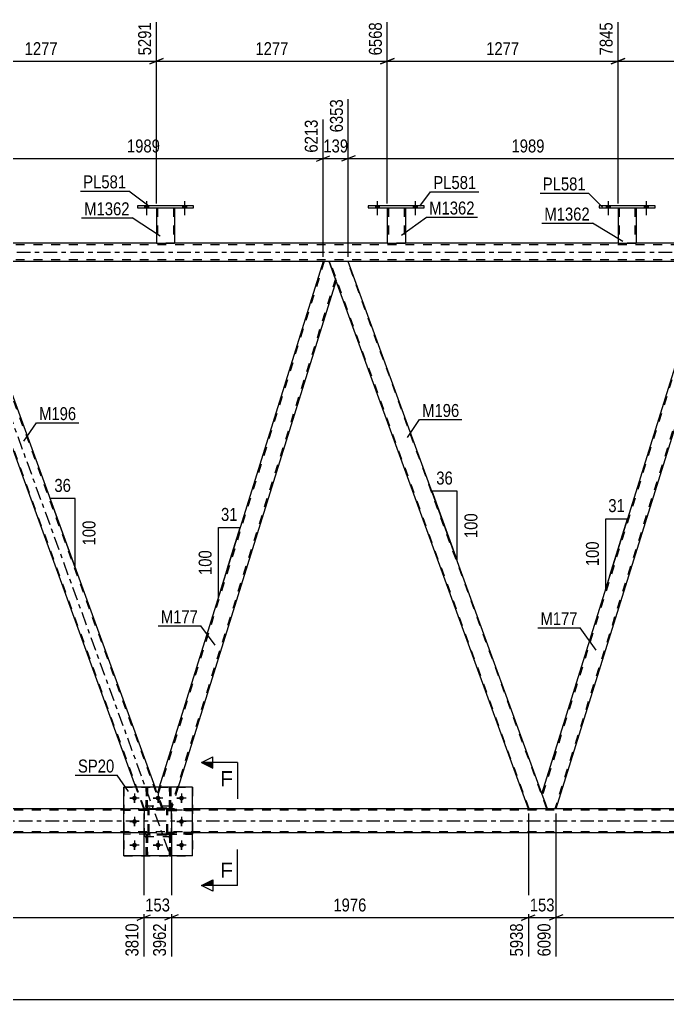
# Model space of a CAD drawing. Header units: millimetres. Extents: x -80 to 761, y -429 to 165.
# Drawn here: x 162 to 305.4, y -165.4 to 51.5 of the extents above; entities that cross this region are included whole.
import ezdxf

# ---------------------------------------------------------------- set-up
doc = ezdxf.new("R2010")
doc.units = ezdxf.units.MM
doc.linetypes.add('DXK_LINE_DOT2', pattern=[3.9198, 1.9599, -1.9599])
doc.linetypes.add('DXK_LINE_DOT3', pattern=[5.9187, 2.979, -0.9799, 0.9799, -0.9799])
doc.styles.add('Arial', font='ARIAL.TTF', dxfattribs={"height": 0.2})
doc.styles.add('Arial Narrow', font='ARIALN.TTF', dxfattribs={"height": 0.2})

# ---------------------------------------------------------------- blocks, each defined once
blk = doc.blocks.new('Bolt-814184913-3460 - 3452')
at = {"linetype": 'Continuous'}
for points in [[(189.63, 9.84), (190.51, 9.84), (190.51, 10.32), (189.63, 10.32)], [(198.03, 9.84), (198.91, 9.84), (198.91, 10.32), (198.03, 10.32)]]:
    blk.add_hatch(color=1, dxfattribs=at).paths.add_polyline_path(points)
at = {"color": 1, "linetype": 'Continuous'}
for p, q in [((190.07, 11.32), (190.07, 8.2)), ((198.47, 11.32), (198.47, 8.2)), ((189.63, 10.32), (189.63, 9.84)), ((190.51, 10.32), (190.51, 9.84)), ((198.03, 10.32), (198.03, 9.84)), ((198.91, 10.32), (198.91, 9.84))]:
    blk.add_line(p, q, dxfattribs=at)
blk = doc.blocks.new('Part-814184913-3522 - 3452')
at = {"color": 2, "linetype": 'Continuous'}
for p, q in [((188.07, 10.32), (188.07, 9.84)), ((200.47, 10.32), (188.07, 10.32)), ((188.07, 9.84), (200.47, 9.84)), ((200.47, 9.84), (200.47, 10.32))]:
    blk.add_line(p, q, dxfattribs=at)
blk = doc.blocks.new('Bolt-814184913-3461 - 3452')
at = {"linetype": 'Continuous'}
for points in [[(189.63, 9.84), (190.51, 9.84), (190.51, 10.32), (189.63, 10.32)], [(198.03, 9.84), (198.91, 9.84), (198.91, 10.32), (198.03, 10.32)]]:
    blk.add_hatch(color=1, dxfattribs=at).paths.add_polyline_path(points)
at = {"color": 1, "linetype": 'Continuous'}
for p, q in [((190.07, 11.32), (190.07, 8.2)), ((198.47, 11.32), (198.47, 8.2)), ((189.63, 10.32), (189.63, 9.84)), ((190.51, 10.32), (190.51, 9.84)), ((198.03, 10.32), (198.03, 9.84)), ((198.91, 10.32), (198.91, 9.84))]:
    blk.add_line(p, q, dxfattribs=at)
blk = doc.blocks.new('Bolt-814184913-3462 - 3452')
at = {"linetype": 'Continuous'}
for points in [[(240.71, 9.84), (241.59, 9.84), (241.59, 10.32), (240.71, 10.32)], [(249.11, 9.84), (249.99, 9.84), (249.99, 10.32), (249.11, 10.32)]]:
    blk.add_hatch(color=1, dxfattribs=at).paths.add_polyline_path(points)
at = {"color": 1, "linetype": 'Continuous'}
for p, q in [((241.15, 11.32), (241.15, 8.2)), ((249.55, 11.32), (249.55, 8.2)), ((240.71, 10.32), (240.71, 9.84)), ((241.59, 10.32), (241.59, 9.84)), ((249.11, 10.32), (249.11, 9.84)), ((249.99, 10.32), (249.99, 9.84))]:
    blk.add_line(p, q, dxfattribs=at)
blk = doc.blocks.new('Part-814184913-3527 - 3452')
at = {"color": 2, "linetype": 'Continuous'}
for p, q in [((192.27, 9.84), (192.27, 2)), ((196.27, 9.84), (196.27, 2)), ((192.27, 2), (196.27, 2))]:
    blk.add_line(p, q, dxfattribs=at)
at = {"color": 7, "linetype": 'DXK_LINE_DOT2'}
for p, q in [((192.27, 9.84), (196.27, 9.84)), ((192.27, 9.84), (192.27, 9.84)), ((192.27, 9.84), (192.27, 9.84)), ((192.51, 9.84), (192.51, 2)), ((196.03, 9.84), (196.03, 2)), ((196.27, 9.84), (196.27, 9.84)), ((196.27, 9.84), (196.27, 9.84)), ((195.98, 2), (196.01, 2)), ((195.98, 2), (196.01, 2)), ((196.01, 2), (196.03, 2)), ((196.01, 2), (196.03, 2))]:
    blk.add_line(p, q, dxfattribs=at)
blk = doc.blocks.new('Bolt-814184913-3463 - 3452')
at = {"linetype": 'Continuous'}
for points in [[(240.71, 9.84), (241.59, 9.84), (241.59, 10.32), (240.71, 10.32)], [(249.11, 9.84), (249.99, 9.84), (249.99, 10.32), (249.11, 10.32)]]:
    blk.add_hatch(color=1, dxfattribs=at).paths.add_polyline_path(points)
at = {"color": 1, "linetype": 'Continuous'}
for p, q in [((241.15, 11.32), (241.15, 8.2)), ((249.55, 11.32), (249.55, 8.2)), ((240.71, 10.32), (240.71, 9.84)), ((241.59, 10.32), (241.59, 9.84)), ((249.11, 10.32), (249.11, 9.84)), ((249.99, 10.32), (249.99, 9.84))]:
    blk.add_line(p, q, dxfattribs=at)
blk = doc.blocks.new('Bolt-814184913-3464 - 3452')
at = {"linetype": 'Continuous'}
for points in [[(291.79, 9.84), (292.67, 9.84), (292.67, 10.32), (291.79, 10.32)], [(300.19, 9.84), (301.07, 9.84), (301.07, 10.32), (300.19, 10.32)]]:
    blk.add_hatch(color=1, dxfattribs=at).paths.add_polyline_path(points)
at = {"color": 1, "linetype": 'Continuous'}
for p, q in [((292.23, 11.32), (292.23, 8.2)), ((300.63, 11.32), (300.63, 8.2)), ((291.79, 10.32), (291.79, 9.84)), ((292.67, 10.32), (292.67, 9.84)), ((300.19, 10.32), (300.19, 9.84)), ((301.07, 10.32), (301.07, 9.84))]:
    blk.add_line(p, q, dxfattribs=at)
blk = doc.blocks.new('Bolt-814184913-3465 - 3452')
at = {"linetype": 'Continuous'}
for points in [[(291.79, 9.84), (292.67, 9.84), (292.67, 10.32), (291.79, 10.32)], [(300.19, 9.84), (301.07, 9.84), (301.07, 10.32), (300.19, 10.32)]]:
    blk.add_hatch(color=1, dxfattribs=at).paths.add_polyline_path(points)
at = {"color": 1, "linetype": 'Continuous'}
for p, q in [((292.23, 11.32), (292.23, 8.2)), ((300.63, 11.32), (300.63, 8.2)), ((291.79, 10.32), (291.79, 9.84)), ((292.67, 10.32), (292.67, 9.84)), ((300.19, 10.32), (300.19, 9.84)), ((301.07, 10.32), (301.07, 9.84))]:
    blk.add_line(p, q, dxfattribs=at)
blk = doc.blocks.new('Part-814184913-3532 - 3452')
at = {"color": 2, "linetype": 'Continuous'}
for p, q in [((239.15, 10.32), (239.15, 9.84)), ((251.55, 10.32), (239.15, 10.32)), ((239.15, 9.84), (251.55, 9.84)), ((251.55, 9.84), (251.55, 10.32))]:
    blk.add_line(p, q, dxfattribs=at)
blk = doc.blocks.new('Part-814184913-3537 - 3452')
at = {"color": 2, "linetype": 'Continuous'}
for p, q in [((243.35, 9.84), (243.35, 2)), ((247.35, 9.84), (247.35, 2)), ((243.35, 2), (247.35, 2))]:
    blk.add_line(p, q, dxfattribs=at)
at = {"color": 7, "linetype": 'DXK_LINE_DOT2'}
for p, q in [((243.35, 9.84), (247.35, 9.84)), ((243.35, 9.84), (243.35, 9.84)), ((243.35, 9.84), (243.35, 9.84)), ((243.59, 9.84), (243.59, 2)), ((247.11, 9.84), (247.11, 2)), ((247.35, 9.84), (247.35, 9.84)), ((247.35, 9.84), (247.35, 9.84)), ((247.06, 2), (247.1, 2)), ((247.06, 2), (247.1, 2)), ((247.1, 2), (247.11, 2)), ((247.1, 2), (247.11, 2))]:
    blk.add_line(p, q, dxfattribs=at)
blk = doc.blocks.new('Part-814184913-3542 - 3452')
at = {"color": 2, "linetype": 'Continuous'}
for p, q in [((290.23, 10.32), (290.23, 9.84)), ((302.63, 10.32), (290.23, 10.32)), ((290.23, 9.84), (302.63, 9.84)), ((302.63, 9.84), (302.63, 10.32))]:
    blk.add_line(p, q, dxfattribs=at)
blk = doc.blocks.new('Part-814184913-3547 - 3452')
at = {"color": 2, "linetype": 'Continuous'}
for p, q in [((294.43, 9.84), (294.43, 2)), ((298.43, 9.84), (298.43, 2)), ((294.43, 2), (298.43, 2))]:
    blk.add_line(p, q, dxfattribs=at)
at = {"color": 7, "linetype": 'DXK_LINE_DOT2'}
for p, q in [((294.43, 9.84), (298.43, 9.84)), ((294.43, 9.84), (294.43, 9.84)), ((294.43, 9.84), (294.43, 9.84)), ((294.67, 9.84), (294.67, 2)), ((298.19, 9.84), (298.19, 2)), ((298.43, 9.84), (298.43, 9.84)), ((298.43, 9.84), (298.43, 9.84)), ((298.14, 2), (298.18, 2)), ((298.14, 2), (298.18, 2)), ((298.18, 2), (298.19, 2)), ((298.18, 2), (298.19, 2))]:
    blk.add_line(p, q, dxfattribs=at)
blk = doc.blocks.new('Bolt-814184913-3623 - 3452')
at = {"color": 1, "linetype": 'Continuous'}
for p, q in [((186.36, -120.81), (187.05, -120.81)), ((187.4, -119.77), (187.4, -120.46)), ((187.4, -121.85), (187.4, -121.15)), ((188.44, -120.81), (187.75, -120.81)), ((191.56, -120.81), (192.25, -120.81)), ((192.6, -119.77), (192.6, -120.46)), ((192.6, -121.85), (192.6, -121.15)), ((193.64, -120.81), (192.95, -120.81)), ((196.76, -120.81), (197.45, -120.81)), ((197.8, -119.77), (197.8, -120.46)), ((197.8, -121.85), (197.8, -121.15)), ((198.84, -120.81), (198.15, -120.81)), ((187.4, -124.97), (187.4, -125.66)), ((197.8, -124.97), (197.8, -125.66)), ((186.36, -126.01), (187.05, -126.01)), ((187.4, -127.05), (187.4, -126.35)), ((188.44, -126.01), (187.75, -126.01)), ((196.76, -126.01), (197.45, -126.01)), ((197.8, -127.05), (197.8, -126.35)), ((198.84, -126.01), (198.15, -126.01)), ((186.36, -131.21), (187.05, -131.21)), ((187.4, -130.17), (187.4, -130.86)), ((187.4, -132.25), (187.4, -131.55)), ((188.44, -131.21), (187.75, -131.21)), ((191.56, -131.21), (192.25, -131.21)), ((192.6, -130.17), (192.6, -130.86)), ((192.6, -132.25), (192.6, -131.55)), ((193.64, -131.21), (192.95, -131.21)), ((196.76, -131.21), (197.45, -131.21)), ((197.8, -130.17), (197.8, -130.86)), ((197.8, -132.25), (197.8, -131.55)), ((198.84, -131.21), (198.15, -131.21))]:
    blk.add_line(p, q, dxfattribs=at)
blk = doc.blocks.new('Part-814184913-3652 - 3452')
at = {"color": 7, "linetype": 'DXK_LINE_DOT2'}
for p, q in [((189.95, -133.6), (189.95, -128.77)), ((189.95, -128.77), (190.27, -128.77)), ((189.95, -129.37), (190.27, -129.37)), ((190.27, -128.77), (190.27, -133.6)), ((190.27, -133.6), (189.95, -133.6))]:
    blk.add_line(p, q, dxfattribs=at)
blk = doc.blocks.new('Part-814184913-3688 - 3452')
at = {"color": 2, "linetype": 'Continuous'}
for p, q in [((234.73, -2), (230.47, -2)), ((277.6, -119.8), (234.73, -2)), ((274.59, -123.22), (232, -6.2))]:
    blk.add_line(p, q, dxfattribs=at)
at = {"color": 7, "linetype": 'DXK_LINE_DOT2'}
for p, q in [((230.47, -2), (232, -6.2)), ((274.76, -123.22), (230.64, -2)), ((278.68, -123.22), (234.56, -2)), ((278.85, -123.22), (277.6, -119.8)), ((274.59, -123.22), (278.85, -123.22))]:
    blk.add_line(p, q, dxfattribs=at)
blk = doc.blocks.new('Part-814184913-3708 - 3452')
at = {"color": 2, "linetype": 'Continuous'}
for p, q in [((314.29, -2), (277.59, -119.75)), ((315.61, -2), (314.29, -2)), ((317.14, -6.2), (315.61, -2)), ((317.15, -6.25), (280.69, -123.22)), ((278.85, -123.22), (277.6, -119.8))]:
    blk.add_line(p, q, dxfattribs=at)
at = {"color": 7, "linetype": 'DXK_LINE_DOT2'}
for p, q in [((314.54, -2), (277.72, -120.12)), ((317.02, -5.88), (280.44, -123.22)), ((317.15, -6.25), (317.14, -6.2)), ((317.15, -6.25), (317.14, -6.2)), ((277.59, -119.75), (277.6, -119.8)), ((280.69, -123.22), (278.85, -123.22))]:
    blk.add_line(p, q, dxfattribs=at)
blk = doc.blocks.new('Part-814184913-3714 - 3452')
at = {"color": 7, "linetype": 'DXK_LINE_DOT2'}
for p, q in [((195.6, -122.6), (189.6, -122.6)), ((189.6, -129.4), (189.6, -122.6)), ((195.6, -129.4), (195.6, -122.6)), ((195.6, -129.4), (189.6, -129.4))]:
    blk.add_line(p, q, dxfattribs=at)
blk = doc.blocks.new('Part-814184913-3896 - 3452')
at = {"color": 7, "linetype": 'DXK_LINE_DOT2'}
for p, q in [((195.15, -118.4), (195.15, -123.25)), ((195.47, -118.4), (195.15, -118.4)), ((195.47, -123.25), (195.47, -118.4)), ((195.15, -122.65), (195.47, -122.65)), ((195.15, -123.25), (195.47, -123.25))]:
    blk.add_line(p, q, dxfattribs=at)
blk = doc.blocks.new('Part-814184913-3852 - 3452')
at = {"color": 7, "linetype": 'DXK_LINE_DOT2'}
for p, q in [((195.15, -123.25), (195.15, -118.4)), ((195.15, -118.4), (195.47, -118.4)), ((195.47, -118.4), (195.47, -123.25)), ((195.15, -122.65), (195.47, -122.65)), ((195.47, -123.25), (195.15, -123.25))]:
    blk.add_line(p, q, dxfattribs=at)
blk = doc.blocks.new('Part-814184913-3723 - 3452')
at = {"color": 7, "linetype": 'DXK_LINE_DOT2'}
for p, q in [((640.93, -123.46), (37.91, -123.46)), ((200.2, -123.22), (185, -123.22)), ((640.93, -128.26), (37.12, -128.26)), ((200.2, -128.5), (185, -128.5))]:
    blk.add_line(p, q, dxfattribs=at)
at = {"color": 2, "linetype": 'Continuous'}
for p, q in [((185, -123.22), (37.94, -123.22)), ((355.27, -123.22), (200.2, -123.22)), ((185, -128.5), (37.08, -128.5)), ((355.27, -128.5), (200.2, -128.5))]:
    blk.add_line(p, q, dxfattribs=at)
at = {"color": 7, "linetype": 'DXK_LINE_DOT3'}
blk.add_line((37.51, -125.86), (640.93, -125.86), dxfattribs=at)
blk = doc.blocks.new('Part-814184913-3858 - 3452')
at = {"color": 7, "linetype": 'DXK_LINE_DOT2'}
for p, q in [((195.15, -133.6), (195.15, -128.77)), ((195.15, -128.77), (195.47, -128.77)), ((195.15, -129.37), (195.47, -129.37)), ((195.47, -128.77), (195.47, -133.6)), ((195.47, -133.6), (195.15, -133.6))]:
    blk.add_line(p, q, dxfattribs=at)
blk = doc.blocks.new('Part-814184913-3741 - 3452')
at = {"color": 7, "linetype": 'DXK_LINE_DOT3'}
blk.add_line((195.01, -132.62), (144.05, 7.4), dxfattribs=at)
at = {"color": 2, "linetype": 'Continuous'}
for p, q in [((149.59, -2), (145.34, -2)), ((191.96, -118.41), (149.59, -2)), ((187.71, -118.41), (146.87, -6.2))]:
    blk.add_line(p, q, dxfattribs=at)
at = {"color": 7, "linetype": 'DXK_LINE_DOT2'}
for p, q in [((145.34, -2), (146.87, -6.2)), ((189.63, -123.22), (145.51, -2)), ((193.54, -123.22), (149.42, -2)), ((189.46, -123.22), (187.71, -118.41)), ((193.72, -123.22), (191.96, -118.41)), ((193.72, -123.22), (189.46, -123.22))]:
    blk.add_line(p, q, dxfattribs=at)
blk = doc.blocks.new('Part-814184913-3746 - 3452')
at = {"color": 7, "linetype": 'DXK_LINE_DOT2'}
for p, q in [((229.41, -2), (192.59, -120.12)), ((231.88, -5.88), (195.31, -123.22)), ((232.02, -6.25), (232, -6.2)), ((232.02, -6.25), (232, -6.2)), ((192.87, -118.41), (192.45, -119.75)), ((197.06, -118.41), (195.56, -123.22)), ((193.72, -123.22), (192.45, -119.75)), ((195.56, -123.22), (193.72, -123.22))]:
    blk.add_line(p, q, dxfattribs=at)
at = {"color": 2, "linetype": 'Continuous'}
for p, q in [((229.15, -2), (192.87, -118.41)), ((230.47, -2), (229.15, -2)), ((232, -6.2), (230.47, -2)), ((232.02, -6.25), (197.06, -118.41))]:
    blk.add_line(p, q, dxfattribs=at)
blk = doc.blocks.new('Part-814184913-3876 - 3452')
at = {"color": 7, "linetype": 'DXK_LINE_DOT2'}
for p, q in [((194.8, -128.76), (194.8, -128.44)), ((194.8, -128.44), (200.2, -128.44)), ((200.2, -128.76), (194.8, -128.76)), ((195.4, -128.76), (195.4, -128.44)), ((200.2, -128.44), (200.2, -128.76))]:
    blk.add_line(p, q, dxfattribs=at)
blk = doc.blocks.new('Bolt-814184913-3747 - 3452')
at = {"linetype": 'Continuous'}
for points in [[(187.92, -120.81, -1), (186.88, -120.81, -1)], [(193.12, -120.81, -1), (192.08, -120.81, -1)], [(198.32, -120.81, -1), (197.28, -120.81, -1)], [(187.92, -126.01, -1), (186.88, -126.01, -1)], [(198.32, -126.01, -1), (197.28, -126.01, -1)], [(187.92, -131.21, -1), (186.88, -131.21, -1)], [(193.12, -131.21, -1), (192.08, -131.21, -1)], [(198.32, -131.21, -1), (197.28, -131.21, -1)]]:
    blk.add_hatch(color=1, dxfattribs=at).paths.add_polyline_path(points)
at = {"color": 1, "linetype": 'Continuous'}
for p, q in [((188.44, -120.81), (186.36, -120.81)), ((187.4, -119.77), (187.4, -121.85)), ((193.64, -120.81), (191.56, -120.81)), ((192.6, -119.77), (192.6, -121.85)), ((198.84, -120.81), (196.76, -120.81)), ((197.8, -119.77), (197.8, -121.85)), ((187.4, -124.97), (187.4, -127.05)), ((197.8, -124.97), (197.8, -127.05)), ((188.44, -126.01), (186.36, -126.01)), ((198.84, -126.01), (196.76, -126.01)), ((188.44, -131.21), (186.36, -131.21)), ((187.4, -130.17), (187.4, -132.25)), ((193.64, -131.21), (191.56, -131.21)), ((192.6, -130.17), (192.6, -132.25)), ((198.84, -131.21), (196.76, -131.21)), ((197.8, -130.17), (197.8, -132.25))]:
    blk.add_line(p, q, dxfattribs=at)
blk = doc.blocks.new('Part-814184913-3752 - 3452')
at = {"color": 7, "linetype": 'DXK_LINE_DOT2'}
for p, q in [((629.53, 1.68), (25.23, 1.68)), ((196.27, 2), (192.27, 2)), ((247.35, 2), (243.35, 2)), ((298.43, 2), (294.43, 2)), ((629.53, -1.68), (25.23, -1.68)), ((234.73, -2), (229.15, -2))]:
    blk.add_line(p, q, dxfattribs=at)
at = {"color": 7, "linetype": 'DXK_LINE_DOT3'}
blk.add_line((25.23, 0), (629.53, 0), dxfattribs=at)
at = {"color": 2, "linetype": 'Continuous'}
for p, q in [((192.27, 2), (145.19, 2)), ((243.35, 2), (196.27, 2)), ((294.43, 2), (247.35, 2)), ((345.51, 2), (298.43, 2)), ((229.15, -2), (149.59, -2)), ((314.29, -2), (234.73, -2))]:
    blk.add_line(p, q, dxfattribs=at)
blk = doc.blocks.new('Part-814184913-3805 - 3452')
at = {"color": 7, "linetype": 'DXK_LINE_DOT2'}
for p, q in [((195.6, -122.6), (189.6, -122.6)), ((189.6, -129.4), (189.6, -122.6)), ((195.6, -129.4), (195.6, -122.6)), ((195.6, -129.4), (189.6, -129.4))]:
    blk.add_line(p, q, dxfattribs=at)
blk = doc.blocks.new('Part-814184913-3806 - 3452')
at = {"color": 7, "linetype": 'DXK_LINE_DOT2'}
for p, q in [((190.4, -123.49), (190.44, -123.3)), ((190.44, -123.3), (190.4, -123.49)), ((190.4, -128.53), (190.4, -123.49)), ((190.64, -123.49), (190.66, -123.39)), ((190.64, -128.53), (190.64, -123.49)), ((190.66, -123.39), (190.71, -123.32)), ((190.7, -123.04), (190.88, -123.01)), ((190.88, -123.01), (190.7, -123.04)), ((190.71, -123.32), (190.79, -123.26)), ((190.79, -123.26), (190.88, -123.25)), ((194.32, -123.01), (190.88, -123.01)), ((190.88, -123.25), (194.32, -123.25)), ((194.32, -123.01), (194.5, -123.04)), ((194.5, -123.04), (194.32, -123.01)), ((194.32, -123.25), (194.41, -123.26)), ((194.41, -123.26), (194.49, -123.32)), ((194.49, -123.32), (194.54, -123.39)), ((194.54, -123.39), (194.56, -123.49)), ((194.56, -128.53), (194.56, -123.49)), ((194.76, -123.3), (194.8, -123.49)), ((194.8, -123.49), (194.76, -123.3)), ((194.8, -128.53), (194.8, -123.49)), ((190.44, -128.71), (190.4, -128.53)), ((190.4, -128.53), (190.44, -128.71)), ((190.66, -128.62), (190.64, -128.53)), ((190.71, -128.69), (190.66, -128.62)), ((190.88, -129.01), (190.7, -128.97)), ((190.7, -128.97), (190.88, -129.01)), ((190.79, -128.75), (190.71, -128.69)), ((190.88, -128.77), (190.79, -128.75)), ((194.32, -128.77), (190.88, -128.77)), ((194.32, -129.01), (190.88, -129.01)), ((194.41, -128.75), (194.32, -128.77)), ((194.5, -128.97), (194.32, -129.01)), ((194.32, -129.01), (194.5, -128.97)), ((194.49, -128.69), (194.41, -128.75)), ((194.54, -128.62), (194.49, -128.69)), ((194.56, -128.53), (194.54, -128.62)), ((194.8, -128.53), (194.76, -128.71)), ((194.76, -128.71), (194.8, -128.53))]:
    blk.add_line(p, q, dxfattribs=at)
at = {"color": 7, "linetype": 'DXK_LINE_DOT3'}
blk.add_line((192.6, -126.01), (192.6, -126.01), dxfattribs=at)
at = {"color": 7, "linetype": 'DXK_LINE_DOT2'}
for centre, start, end in [((190.88, -123.49), 112.5, 157.5), ((190.88, -123.49), 112.5, 157.5), ((194.32, -123.49), 22.5, 67.5), ((194.32, -123.49), 22.5, 67.5), ((190.88, -128.53), 202.5, 247.5), ((190.88, -128.53), 202.5, 247.5), ((194.32, -128.53), 292.5, 337.5), ((194.32, -128.53), 292.5, 337.5)]:
    blk.add_arc(centre, 0.48, start, end, dxfattribs=at)
blk = doc.blocks.new('Part-814184913-3807 - 3452')
at = {"color": 7, "linetype": 'DXK_LINE_DOT2'}
for p, q in [((185, -118.41), (200.2, -118.41)), ((185, -118.41), (185, -133.61)), ((200.2, -118.41), (200.2, -133.61)), ((185, -133.61), (200.2, -133.61))]:
    blk.add_line(p, q, dxfattribs=at)
blk = doc.blocks.new('Part-814184913-3812 - 3452')
at = {"color": 2, "linetype": 'Continuous'}
for p, q in [((200.2, -118.41), (185, -118.41)), ((185, -133.61), (185, -118.41)), ((200.2, -133.61), (200.2, -118.41)), ((200.2, -133.61), (185, -133.61))]:
    blk.add_line(p, q, dxfattribs=at)
blk = doc.blocks.new('Part-814184913-3870 - 3452')
at = {"color": 7, "linetype": 'DXK_LINE_DOT2'}
for p, q in [((190.4, -128.44), (185, -128.44)), ((185, -128.76), (185, -128.44)), ((190.4, -128.76), (185, -128.76)), ((189.8, -128.76), (189.8, -128.44)), ((190.4, -128.44), (190.4, -128.76))]:
    blk.add_line(p, q, dxfattribs=at)
blk = doc.blocks.new('Part-814184913-3816 - 3452')
at = {"color": 7, "linetype": 'DXK_LINE_DOT2'}
for p, q in [((195.47, -128.77), (195.15, -128.77)), ((195.15, -128.77), (195.15, -133.6)), ((195.15, -129.37), (195.47, -129.37)), ((195.47, -133.6), (195.47, -128.77)), ((195.15, -133.6), (195.47, -133.6))]:
    blk.add_line(p, q, dxfattribs=at)
blk = doc.blocks.new('Part-814184913-3827 - 3452')
at = {"color": 7, "linetype": 'DXK_LINE_DOT2'}
for p, q in [((189.95, -123.25), (189.95, -118.4)), ((189.95, -118.4), (190.27, -118.4)), ((190.27, -118.4), (190.27, -123.25)), ((189.95, -122.65), (190.27, -122.65)), ((190.27, -123.25), (189.95, -123.25))]:
    blk.add_line(p, q, dxfattribs=at)
blk = doc.blocks.new('Part-814184913-3830 - 3452')
at = {"color": 7, "linetype": 'DXK_LINE_DOT2'}
for p, q in [((200.2, -128.44), (194.8, -128.44)), ((194.8, -128.44), (194.8, -128.76)), ((194.8, -128.76), (200.2, -128.76)), ((195.4, -128.76), (195.4, -128.44)), ((200.2, -128.76), (200.2, -128.44))]:
    blk.add_line(p, q, dxfattribs=at)
blk = doc.blocks.new('Part-814184913-3833 - 3452')
at = {"color": 7, "linetype": 'DXK_LINE_DOT2'}
for p, q in [((200.2, -123.24), (194.8, -123.24)), ((194.8, -123.24), (194.8, -123.56)), ((194.8, -123.56), (200.2, -123.56)), ((195.4, -123.56), (195.4, -123.24)), ((200.2, -123.56), (200.2, -123.24))]:
    blk.add_line(p, q, dxfattribs=at)
blk = doc.blocks.new('Part-814184913-3839 - 3452')
at = {"color": 7, "linetype": 'DXK_LINE_DOT2'}
for p, q in [((194.8, -123.56), (194.8, -123.24)), ((194.8, -123.24), (200.2, -123.24)), ((200.2, -123.56), (194.8, -123.56)), ((195.4, -123.56), (195.4, -123.24)), ((200.2, -123.24), (200.2, -123.56))]:
    blk.add_line(p, q, dxfattribs=at)
blk = doc.blocks.new('Part-814184913-3867 - 3452')
at = {"color": 7, "linetype": 'DXK_LINE_DOT2'}
for p, q in [((189.95, -118.4), (189.95, -123.25)), ((190.27, -118.4), (189.95, -118.4)), ((190.27, -123.25), (190.27, -118.4)), ((189.95, -122.65), (190.27, -122.65)), ((189.95, -123.25), (190.27, -123.25))]:
    blk.add_line(p, q, dxfattribs=at)
blk = doc.blocks.new('Part-814184913-3873 - 3452')
at = {"color": 7, "linetype": 'DXK_LINE_DOT2'}
for p, q in [((190.4, -123.24), (185, -123.24)), ((185, -123.56), (185, -123.24)), ((190.4, -123.56), (185, -123.56)), ((189.8, -123.56), (189.8, -123.24)), ((190.4, -123.24), (190.4, -123.56))]:
    blk.add_line(p, q, dxfattribs=at)
blk = doc.blocks.new('Part-814184913-3878 - 3452')
at = {"color": 7, "linetype": 'DXK_LINE_DOT2'}
for p, q in [((190.4, -128.44), (185, -128.44)), ((185, -128.44), (185, -128.76)), ((190.4, -128.76), (185, -128.76)), ((189.8, -128.76), (189.8, -128.44)), ((190.4, -128.76), (190.4, -128.44))]:
    blk.add_line(p, q, dxfattribs=at)
blk = doc.blocks.new('Part-814184913-3881 - 3452')
at = {"color": 7, "linetype": 'DXK_LINE_DOT2'}
for p, q in [((190.4, -123.24), (185, -123.24)), ((185, -123.24), (185, -123.56)), ((190.4, -123.56), (185, -123.56)), ((189.8, -123.56), (189.8, -123.24)), ((190.4, -123.56), (190.4, -123.24))]:
    blk.add_line(p, q, dxfattribs=at)
blk = doc.blocks.new('Part-814184913-3882 - 3452')
at = {"color": 7, "linetype": 'DXK_LINE_DOT2'}
for p, q in [((190.4, -123.49), (190.44, -123.3)), ((190.44, -123.3), (190.4, -123.49)), ((190.4, -128.53), (190.4, -123.49)), ((190.64, -123.49), (190.66, -123.39)), ((190.64, -128.53), (190.64, -123.49)), ((190.66, -123.39), (190.71, -123.32)), ((190.7, -123.04), (190.88, -123.01)), ((190.88, -123.01), (190.7, -123.04)), ((190.71, -123.32), (190.79, -123.26)), ((190.79, -123.26), (190.88, -123.25)), ((194.32, -123.01), (190.88, -123.01)), ((190.88, -123.25), (194.32, -123.25)), ((194.32, -123.01), (194.5, -123.04)), ((194.5, -123.04), (194.32, -123.01)), ((194.32, -123.25), (194.41, -123.26)), ((194.41, -123.26), (194.49, -123.32)), ((194.49, -123.32), (194.54, -123.39)), ((194.54, -123.39), (194.56, -123.49)), ((194.56, -128.53), (194.56, -123.49)), ((194.76, -123.3), (194.8, -123.49)), ((194.8, -123.49), (194.76, -123.3)), ((194.8, -128.53), (194.8, -123.49)), ((190.44, -128.71), (190.4, -128.53)), ((190.4, -128.53), (190.44, -128.71)), ((190.66, -128.62), (190.64, -128.53)), ((190.71, -128.69), (190.66, -128.62)), ((190.88, -129.01), (190.7, -128.97)), ((190.7, -128.97), (190.88, -129.01)), ((190.79, -128.75), (190.71, -128.69)), ((190.88, -128.77), (190.79, -128.75)), ((194.32, -128.77), (190.88, -128.77)), ((194.32, -129.01), (190.88, -129.01)), ((194.41, -128.75), (194.32, -128.77)), ((194.5, -128.97), (194.32, -129.01)), ((194.32, -129.01), (194.5, -128.97)), ((194.49, -128.69), (194.41, -128.75)), ((194.54, -128.62), (194.49, -128.69)), ((194.56, -128.53), (194.54, -128.62)), ((194.8, -128.53), (194.76, -128.71)), ((194.76, -128.71), (194.8, -128.53))]:
    blk.add_line(p, q, dxfattribs=at)
at = {"color": 7, "linetype": 'DXK_LINE_DOT3'}
blk.add_line((192.6, -126.01), (192.6, -126.01), dxfattribs=at)
at = {"color": 7, "linetype": 'DXK_LINE_DOT2'}
for centre, start, end in [((190.88, -123.49), 112.5, 157.5), ((190.88, -123.49), 112.5, 157.5), ((194.32, -123.49), 22.5, 67.5), ((194.32, -123.49), 22.5, 67.5), ((190.88, -128.53), 202.5, 247.5), ((190.88, -128.53), 202.5, 247.5), ((194.32, -128.53), 292.5, 337.5), ((194.32, -128.53), 292.5, 337.5)]:
    blk.add_arc(centre, 0.48, start, end, dxfattribs=at)
blk = doc.blocks.new('Part-814184913-3899 - 3452')
at = {"color": 7, "linetype": 'DXK_LINE_DOT2'}
for p, q in [((190.27, -128.77), (189.95, -128.77)), ((189.95, -128.77), (189.95, -133.6)), ((189.95, -129.37), (190.27, -129.37)), ((190.27, -133.6), (190.27, -128.77)), ((189.95, -133.6), (190.27, -133.6))]:
    blk.add_line(p, q, dxfattribs=at)
blk = doc.blocks.new('StraightDimension-814184913-17704 - 3452')
at = {"color": 7, "linetype": 'Continuous'}
for p, q in [((195.56, -124.22), (195.56, -155.86)), ((274.59, -124.22), (274.59, -155.86)), ((197.06, -146.65), (194.06, -147.85)), ((195.56, -147.25), (274.59, -147.25)), ((273.09, -147.85), (276.09, -146.65))]:
    blk.add_line(p, q, dxfattribs=at)
at = {"color": 0}
blk.add_wipeout([(239.33, -146.5), (239.33, -142.3), (230.82, -142.3), (230.82, -146.5)], dxfattribs=at)
at = {"color": 0, "linetype": 'Continuous'}
blk.add_wipeout([(273.99, -147.95), (269.79, -147.95), (269.79, -156.46), (273.99, -156.46)], dxfattribs=at)
at = {"color": 3, "style": 'Arial Narrow'}
blk.add_text('1976', height=2.863, dxfattribs=at).set_placement((231.42, -145.9))
at = {"color": 3, "linetype": 'Continuous', "style": 'Arial Narrow'}
blk.add_text('5938', height=2.863, rotation=90.0002, dxfattribs=at).set_placement((273.39, -155.86))
blk = doc.blocks.new('StraightDimension-814184913-4439 - 3452')
at = {"color": 7, "linetype": 'Continuous'}
for p, q in [((234.73, -1), (234.73, 33.87)), ((229.15, -1), (229.15, 29.37)), ((227.65, 20.16), (230.65, 21.36)), ((229.15, 20.76), (234.73, 20.76)), ((236.23, 21.36), (233.23, 20.16))]:
    blk.add_line(p, q, dxfattribs=at)
at = {"color": 0}
blk.add_wipeout([(235.28, 21.51), (235.28, 25.71), (228.6, 25.71), (228.6, 21.51)], dxfattribs=at)
at = {"color": 0, "linetype": 'Continuous'}
blk.add_wipeout([(234.13, 34.47), (229.93, 34.47), (229.93, 25.96), (234.13, 25.96)], dxfattribs=at)
at = {"color": 3, "linetype": 'Continuous', "style": 'Arial Narrow'}
blk.add_text('6353', height=2.863, rotation=90.0002, dxfattribs=at).set_placement((233.53, 26.56))
at = {"color": 3, "style": 'Arial Narrow'}
blk.add_text('139', height=2.863, dxfattribs=at).set_placement((229.2, 22.11))
blk = doc.blocks.new('AngleDimension-814184913-4967 - 3452')
at = {"color": 7, "linetype": 'Continuous'}
for p, q in [((291.7, -59), (296.52, -59)), ((291.7, -74.47), (296.52, -59)), ((291.7, -74.47), (291.7, -59)), ((292.61, -71.54), (296.52, -59))]:
    blk.add_line(p, q, dxfattribs=at)
at = {"color": 0}
for points in [[(296.54, -58.1), (296.54, -53.9), (291.68, -53.9), (291.68, -58.1)], [(290.8, -63.39), (286.6, -63.39), (286.6, -70.08), (290.8, -70.08)]]:
    blk.add_wipeout(points, dxfattribs=at)
at = {"color": 3, "style": 'Arial Narrow'}
blk.add_text('31', height=2.863, dxfattribs=at).set_placement((292.28, -57.5))
blk.add_text('100', height=2.863, rotation=90.0002, dxfattribs=at).set_placement((290.2, -69.48))
blk = doc.blocks.new('StraightDimension-814184913-17962 - 3452')
at = {"color": 7, "linetype": 'Continuous'}
for p, q in [((294.43, 10.84), (294.43, 50.91)), ((345.51, 10.84), (345.51, 50.91)), ((295.93, 42.9), (292.93, 41.7)), ((294.43, 42.3), (345.51, 42.3)), ((344.01, 41.7), (347.01, 42.9))]:
    blk.add_line(p, q, dxfattribs=at)
at = {"color": 0, "linetype": 'Continuous'}
blk.add_wipeout([(344.91, 51.51), (340.71, 51.51), (340.71, 43), (344.91, 43)], dxfattribs=at)
at = {"color": 0}
blk.add_wipeout([(324.23, 43.05), (324.23, 47.25), (315.72, 47.25), (315.72, 43.05)], dxfattribs=at)
at = {"color": 3, "linetype": 'Continuous', "style": 'Arial Narrow'}
blk.add_text('9122', height=2.863, rotation=90.0002, dxfattribs=at).set_placement((344.31, 43.6))
at = {"color": 3, "style": 'Arial Narrow'}
blk.add_text('1277', height=2.863, dxfattribs=at).set_placement((316.32, 43.65))
blk = doc.blocks.new('StraightDimension-814184913-4540 - 3452')
at = {"color": 7, "linetype": 'Continuous'}
blk.add_line((-0.64, -165.37), (651.79, -165.37), dxfattribs=at)
blk = doc.blocks.new('StraightDimension-814184913-4415 - 3452')
at = {"color": 7, "linetype": 'Continuous'}
for p, q in [((234.73, -1), (234.73, 33.87)), ((314.29, -1), (314.29, 29.37)), ((236.23, 21.36), (233.23, 20.16)), ((234.73, 20.76), (314.29, 20.76)), ((312.79, 20.16), (315.79, 21.36))]:
    blk.add_line(p, q, dxfattribs=at)
at = {"color": 0, "linetype": 'Continuous'}
blk.add_wipeout([(313.69, 29.97), (309.49, 29.97), (309.49, 21.46), (313.69, 21.46)], dxfattribs=at)
at = {"color": 0}
blk.add_wipeout([(278.77, 21.51), (278.77, 25.71), (270.25, 25.71), (270.25, 21.51)], dxfattribs=at)
at = {"color": 3, "linetype": 'Continuous', "style": 'Arial Narrow'}
blk.add_text('8342', height=2.863, rotation=90.0002, dxfattribs=at).set_placement((313.09, 22.06))
at = {"color": 3, "style": 'Arial Narrow'}
blk.add_text('1989', height=2.863, dxfattribs=at).set_placement((270.85, 22.11))
blk = doc.blocks.new('StraightDimension-814184913-17706 - 3452')
at = {"color": 7, "linetype": 'Continuous'}
for p, q in [((110.43, -124.22), (110.43, -155.86)), ((189.46, -124.22), (189.46, -155.86)), ((111.93, -146.65), (108.93, -147.85)), ((110.43, -147.25), (189.46, -147.25)), ((187.96, -147.85), (190.96, -146.65))]:
    blk.add_line(p, q, dxfattribs=at)
at = {"color": 0}
blk.add_wipeout([(154.2, -146.5), (154.2, -142.3), (145.69, -142.3), (145.69, -146.5)], dxfattribs=at)
at = {"color": 0, "linetype": 'Continuous'}
blk.add_wipeout([(188.86, -147.95), (184.66, -147.95), (184.66, -156.46), (188.86, -156.46)], dxfattribs=at)
at = {"color": 3, "style": 'Arial Narrow'}
blk.add_text('1976', height=2.863, dxfattribs=at).set_placement((146.29, -145.9))
at = {"color": 3, "linetype": 'Continuous', "style": 'Arial Narrow'}
blk.add_text('3810', height=2.863, rotation=90.0002, dxfattribs=at).set_placement((188.26, -155.86))
blk = doc.blocks.new('StraightDimension-814184913-17703 - 3452')
at = {"color": 7, "linetype": 'Continuous'}
for p, q in [((274.59, -124.22), (274.59, -155.86)), ((280.69, -124.22), (280.69, -155.86)), ((273.09, -147.85), (276.09, -146.65)), ((274.59, -147.25), (280.69, -147.25)), ((282.19, -146.65), (279.19, -147.85))]:
    blk.add_line(p, q, dxfattribs=at)
at = {"color": 0}
blk.add_wipeout([(280.99, -146.5), (280.99, -142.3), (274.3, -142.3), (274.3, -146.5)], dxfattribs=at)
at = {"color": 0, "linetype": 'Continuous'}
blk.add_wipeout([(280.09, -147.95), (275.89, -147.95), (275.89, -156.46), (280.09, -156.46)], dxfattribs=at)
at = {"color": 3, "style": 'Arial Narrow'}
blk.add_text('153', height=2.863, dxfattribs=at).set_placement((274.9, -145.9))
at = {"color": 3, "linetype": 'Continuous', "style": 'Arial Narrow'}
blk.add_text('6090', height=2.863, rotation=90.0002, dxfattribs=at).set_placement((279.49, -155.86))
blk = doc.blocks.new('StraightDimension-814184913-17705 - 3452')
at = {"color": 7, "linetype": 'Continuous'}
for p, q in [((189.46, -124.22), (189.46, -155.86)), ((195.56, -124.22), (195.56, -155.86)), ((187.96, -147.85), (190.96, -146.65)), ((189.46, -147.25), (195.56, -147.25)), ((197.06, -146.65), (194.06, -147.85))]:
    blk.add_line(p, q, dxfattribs=at)
at = {"color": 0}
blk.add_wipeout([(195.85, -146.5), (195.85, -142.3), (189.17, -142.3), (189.17, -146.5)], dxfattribs=at)
at = {"color": 0, "linetype": 'Continuous'}
blk.add_wipeout([(194.96, -147.95), (190.76, -147.95), (190.76, -156.46), (194.96, -156.46)], dxfattribs=at)
at = {"color": 3, "style": 'Arial Narrow'}
blk.add_text('153', height=2.863, dxfattribs=at).set_placement((189.77, -145.9))
at = {"color": 3, "linetype": 'Continuous', "style": 'Arial Narrow'}
blk.add_text('3962', height=2.863, rotation=90.0002, dxfattribs=at).set_placement((194.36, -155.86))
blk = doc.blocks.new('StraightDimension-814184913-4463 - 3452')
at = {"color": 7, "linetype": 'Continuous'}
for p, q in [((149.59, -1), (149.59, 33.87)), ((229.15, -1), (229.15, 29.37)), ((151.09, 21.36), (148.09, 20.16)), ((149.59, 20.76), (229.15, 20.76)), ((227.65, 20.16), (230.65, 21.36))]:
    blk.add_line(p, q, dxfattribs=at)
at = {"color": 0, "linetype": 'Continuous'}
blk.add_wipeout([(228.55, 29.97), (224.35, 29.97), (224.35, 21.46), (228.55, 21.46)], dxfattribs=at)
at = {"color": 0}
blk.add_wipeout([(193.63, 21.51), (193.63, 25.71), (185.12, 25.71), (185.12, 21.51)], dxfattribs=at)
at = {"color": 3, "linetype": 'Continuous', "style": 'Arial Narrow'}
blk.add_text('6213', height=2.863, rotation=90.0002, dxfattribs=at).set_placement((227.95, 22.06))
at = {"color": 3, "style": 'Arial Narrow'}
blk.add_text('1989', height=2.863, dxfattribs=at).set_placement((185.72, 22.11))
blk = doc.blocks.new('AngleDimension-814184913-4925 - 3452')
at = {"color": 7, "linetype": 'Continuous'}
for p, q in [((170.79, -60.22), (168.71, -54.53)), ((174.25, -54.53), (168.71, -54.53)), ((174.25, -69.75), (168.71, -54.53)), ((174.25, -69.75), (174.25, -54.53))]:
    blk.add_line(p, q, dxfattribs=at)
at = {"color": 0}
for points in [[(173.91, -53.63), (173.91, -49.43), (169.06, -49.43), (169.06, -53.63)], [(179.35, -58.8), (175.15, -58.8), (175.15, -65.48), (179.35, -65.48)]]:
    blk.add_wipeout(points, dxfattribs=at)
at = {"color": 3, "style": 'Arial Narrow'}
blk.add_text('36', height=2.863, dxfattribs=at).set_placement((169.66, -53.03))
blk.add_text('100', height=2.863, rotation=90.0002, dxfattribs=at).set_placement((178.75, -64.88))
blk = doc.blocks.new('AngleDimension-814184913-4939 - 3452')
at = {"color": 7, "linetype": 'Continuous'}
for p, q in [((205.96, -60.95), (210.78, -60.95)), ((205.96, -76.42), (210.78, -60.95)), ((205.96, -76.42), (205.96, -60.95)), ((207.92, -70.12), (210.78, -60.95))]:
    blk.add_line(p, q, dxfattribs=at)
at = {"color": 0}
for points in [[(210.8, -60.05), (210.8, -55.85), (205.94, -55.85), (205.94, -60.05)], [(205.06, -65.34), (200.86, -65.34), (200.86, -72.03), (205.06, -72.03)]]:
    blk.add_wipeout(points, dxfattribs=at)
at = {"color": 3, "style": 'Arial Narrow'}
blk.add_text('31', height=2.863, dxfattribs=at).set_placement((206.54, -59.45))
blk.add_text('100', height=2.863, rotation=90.0002, dxfattribs=at).set_placement((204.46, -71.43))
blk = doc.blocks.new('AngleDimension-814184913-4953 - 3452')
at = {"color": 7, "linetype": 'Continuous'}
for p, q in [((255.58, -59.3), (253.26, -52.9)), ((258.8, -52.9), (253.26, -52.9)), ((258.8, -68.12), (253.26, -52.9)), ((258.8, -68.12), (258.8, -52.9))]:
    blk.add_line(p, q, dxfattribs=at)
at = {"color": 0}
for points in [[(258.45, -52), (258.45, -47.8), (253.6, -47.8), (253.6, -52)], [(263.9, -57.17), (259.7, -57.17), (259.7, -63.85), (263.9, -63.85)]]:
    blk.add_wipeout(points, dxfattribs=at)
at = {"color": 3, "style": 'Arial Narrow'}
blk.add_text('36', height=2.863, dxfattribs=at).set_placement((254.2, -51.4))
blk.add_text('100', height=2.863, rotation=90.0002, dxfattribs=at).set_placement((263.3, -63.25))
blk = doc.blocks.new('StraightDimension-814184913-17702 - 3452')
at = {"color": 7, "linetype": 'Continuous'}
for p, q in [((280.69, -124.22), (280.69, -155.86)), ((359.73, -124.22), (359.73, -155.86)), ((282.19, -146.65), (279.19, -147.85)), ((280.69, -147.25), (359.73, -147.25)), ((358.23, -147.85), (361.23, -146.65))]:
    blk.add_line(p, q, dxfattribs=at)
at = {"color": 0}
blk.add_wipeout([(324.47, -146.5), (324.47, -142.3), (315.95, -142.3), (315.95, -146.5)], dxfattribs=at)
at = {"color": 0, "linetype": 'Continuous'}
blk.add_wipeout([(359.13, -147.95), (354.93, -147.95), (354.93, -156.46), (359.13, -156.46)], dxfattribs=at)
at = {"color": 3, "style": 'Arial Narrow'}
blk.add_text('1976', height=2.863, dxfattribs=at).set_placement((316.55, -145.9))
at = {"color": 3, "linetype": 'Continuous', "style": 'Arial Narrow'}
blk.add_text('8066', height=2.863, rotation=90.0002, dxfattribs=at).set_placement((358.53, -155.86))
blk = doc.blocks.new('StraightDimension-814184913-17963 - 3452')
at = {"color": 7, "linetype": 'Continuous'}
for p, q in [((243.35, 10.84), (243.35, 50.91)), ((294.43, 10.84), (294.43, 50.91)), ((244.85, 42.9), (241.85, 41.7)), ((243.35, 42.3), (294.43, 42.3)), ((292.93, 41.7), (295.93, 42.9))]:
    blk.add_line(p, q, dxfattribs=at)
at = {"color": 0, "linetype": 'Continuous'}
blk.add_wipeout([(293.83, 51.51), (289.63, 51.51), (289.63, 43), (293.83, 43)], dxfattribs=at)
at = {"color": 0}
blk.add_wipeout([(273.15, 43.05), (273.15, 47.25), (264.64, 47.25), (264.64, 43.05)], dxfattribs=at)
at = {"color": 3, "linetype": 'Continuous', "style": 'Arial Narrow'}
blk.add_text('7845', height=2.863, rotation=90.0002, dxfattribs=at).set_placement((293.23, 43.6))
at = {"color": 3, "style": 'Arial Narrow'}
blk.add_text('1277', height=2.863, dxfattribs=at).set_placement((265.24, 43.65))
blk = doc.blocks.new('StraightDimension-814184913-17964 - 3452')
at = {"color": 7, "linetype": 'Continuous'}
for p, q in [((192.27, 10.84), (192.27, 50.91)), ((243.35, 10.84), (243.35, 50.91)), ((193.77, 42.9), (190.77, 41.7)), ((192.27, 42.3), (243.35, 42.3)), ((241.85, 41.7), (244.85, 42.9))]:
    blk.add_line(p, q, dxfattribs=at)
at = {"color": 0, "linetype": 'Continuous'}
blk.add_wipeout([(242.75, 51.51), (238.55, 51.51), (238.55, 43), (242.75, 43)], dxfattribs=at)
at = {"color": 0}
blk.add_wipeout([(222.07, 43.05), (222.07, 47.25), (213.56, 47.25), (213.56, 43.05)], dxfattribs=at)
at = {"color": 3, "linetype": 'Continuous', "style": 'Arial Narrow'}
blk.add_text('6568', height=2.863, rotation=90.0002, dxfattribs=at).set_placement((242.15, 43.6))
at = {"color": 3, "style": 'Arial Narrow'}
blk.add_text('1277', height=2.863, dxfattribs=at).set_placement((214.16, 43.65))
blk = doc.blocks.new('StraightDimension-814184913-17965 - 3452')
at = {"color": 7, "linetype": 'Continuous'}
for p, q in [((141.19, 10.84), (141.19, 50.91)), ((192.27, 10.84), (192.27, 50.91)), ((142.69, 42.9), (139.69, 41.7)), ((141.19, 42.3), (192.27, 42.3)), ((190.77, 41.7), (193.77, 42.9))]:
    blk.add_line(p, q, dxfattribs=at)
at = {"color": 0, "linetype": 'Continuous'}
blk.add_wipeout([(191.67, 51.51), (187.47, 51.51), (187.47, 43), (191.67, 43)], dxfattribs=at)
at = {"color": 0}
blk.add_wipeout([(170.99, 43.05), (170.99, 47.25), (162.48, 47.25), (162.48, 43.05)], dxfattribs=at)
at = {"color": 3, "linetype": 'Continuous', "style": 'Arial Narrow'}
blk.add_text('5291', height=2.863, rotation=90.0002, dxfattribs=at).set_placement((191.07, 43.6))
at = {"color": 3, "style": 'Arial Narrow'}
blk.add_text('1277', height=2.863, dxfattribs=at).set_placement((163.08, 43.65))
blk = doc.blocks.new('Mark-814184913-3518 - 3452')
at = {"color": 0}
blk.add_wipeout([(185.55, 14.16), (185.55, 17.16), (176.04, 17.16), (176.04, 14.16)], dxfattribs=at)
blk.add_wipeout([(185.55, 14.16), (185.55, 17.16), (176.04, 17.16), (176.04, 14.16)], dxfattribs=at)
at = {"color": 30, "linetype": 'Continuous'}
for p in [(175.44, 13.56), (190.56, 10.21)]:
    blk.add_line(p, (186.15, 13.56), dxfattribs=at)
at = {"color": 3, "style": 'Arial Narrow'}
blk.add_text('PL581', height=2.863, dxfattribs=at).set_placement((176.04, 14.16))
blk = doc.blocks.new('Mark-814184913-3523 - 3452')
at = {"color": 0}
blk.add_wipeout([(186.31, 8.2), (186.31, 11.2), (176.26, 11.2), (176.26, 8.2)], dxfattribs=at)
blk.add_wipeout([(186.31, 8.2), (186.31, 11.2), (176.26, 11.2), (176.26, 8.2)], dxfattribs=at)
at = {"color": 30, "linetype": 'Continuous'}
for p in [(175.66, 7.6), (193.08, 3.58)]:
    blk.add_line(p, (186.91, 7.6), dxfattribs=at)
at = {"color": 3, "style": 'Arial Narrow'}
blk.add_text('M1362', height=2.863, dxfattribs=at).set_placement((176.26, 8.2))
blk = doc.blocks.new('Mark-814184913-3528 - 3452')
at = {"color": 0}
blk.add_wipeout([(263.05, 14.01), (263.05, 17.01), (253.55, 17.01), (253.55, 14.01)], dxfattribs=at)
blk.add_wipeout([(263.05, 14.01), (263.05, 17.01), (253.55, 17.01), (253.55, 14.01)], dxfattribs=at)
at = {"color": 30, "linetype": 'Continuous'}
for p, q in [((250.58, 10.19), (252.95, 13.41)), ((252.95, 13.41), (263.65, 13.41))]:
    blk.add_line(p, q, dxfattribs=at)
at = {"color": 3, "style": 'Arial Narrow'}
blk.add_text('PL581', height=2.863, dxfattribs=at).set_placement((253.55, 14.01))
blk = doc.blocks.new('Mark-814184913-3533 - 3452')
at = {"color": 0}
blk.add_wipeout([(262.69, 8.37), (262.69, 11.37), (252.63, 11.37), (252.63, 8.37)], dxfattribs=at)
blk.add_wipeout([(262.69, 8.37), (262.69, 11.37), (252.63, 11.37), (252.63, 8.37)], dxfattribs=at)
at = {"color": 30, "linetype": 'Continuous'}
for p, q in [((246.51, 3.8), (252.03, 7.77)), ((252.03, 7.77), (263.29, 7.77))]:
    blk.add_line(p, q, dxfattribs=at)
at = {"color": 3, "style": 'Arial Narrow'}
blk.add_text('M1362', height=2.863, dxfattribs=at).set_placement((252.63, 8.37))
blk = doc.blocks.new('Mark-814184913-3538 - 3452')
at = {"color": 0}
blk.add_wipeout([(287.28, 13.7), (287.28, 16.7), (277.78, 16.7), (277.78, 13.7)], dxfattribs=at)
blk.add_wipeout([(287.28, 13.7), (287.28, 16.7), (277.78, 16.7), (277.78, 13.7)], dxfattribs=at)
at = {"color": 30, "linetype": 'Continuous'}
for p in [(277.18, 13.1), (291.01, 10.02)]:
    blk.add_line(p, (287.88, 13.1), dxfattribs=at)
at = {"color": 3, "style": 'Arial Narrow'}
blk.add_text('PL581', height=2.863, dxfattribs=at).set_placement((277.78, 13.7))
blk = doc.blocks.new('Mark-814184913-3543 - 3452')
at = {"color": 0}
blk.add_wipeout([(288.19, 7.03), (288.19, 10.03), (278.13, 10.03), (278.13, 7.03)], dxfattribs=at)
blk.add_wipeout([(288.19, 7.03), (288.19, 10.03), (278.13, 10.03), (278.13, 7.03)], dxfattribs=at)
at = {"color": 30, "linetype": 'Continuous'}
for p in [(277.53, 6.43), (295.51, 2.41)]:
    blk.add_line(p, (288.79, 6.43), dxfattribs=at)
at = {"color": 3, "style": 'Arial Narrow'}
blk.add_text('M1362', height=2.863, dxfattribs=at).set_placement((278.13, 7.03))
blk = doc.blocks.new('Mark-814184913-3684 - 3452')
at = {"color": 0}
blk.add_wipeout([(259.29, -36.44), (259.29, -33.44), (251.07, -33.44), (251.07, -36.44)], dxfattribs=at)
blk.add_wipeout([(259.29, -36.44), (259.29, -33.44), (251.07, -33.44), (251.07, -36.44)], dxfattribs=at)
at = {"color": 30, "linetype": 'Continuous'}
for p, q in [((247.84, -41), (250.47, -37.04)), ((250.47, -37.04), (259.89, -37.04))]:
    blk.add_line(p, q, dxfattribs=at)
at = {"color": 3, "style": 'Arial Narrow'}
blk.add_text('M196', height=2.863, dxfattribs=at).set_placement((251.07, -36.44))
blk = doc.blocks.new('Mark-814184913-3704 - 3452')
at = {"color": 0}
blk.add_wipeout([(285.48, -82.53), (285.48, -79.53), (277.26, -79.53), (277.26, -82.53)], dxfattribs=at)
blk.add_wipeout([(285.48, -82.53), (285.48, -79.53), (277.26, -79.53), (277.26, -82.53)], dxfattribs=at)
at = {"color": 30, "linetype": 'Continuous'}
for p in [(276.66, -83.13), (289.61, -88.08)]:
    blk.add_line(p, (286.08, -83.13), dxfattribs=at)
at = {"color": 3, "style": 'Arial Narrow'}
blk.add_text('M177', height=2.863, dxfattribs=at).set_placement((277.26, -82.53))
blk = doc.blocks.new('Mark-814184913-3737 - 3452')
at = {"color": 0}
blk.add_wipeout([(174.49, -37.14), (174.49, -34.14), (166.27, -34.14), (166.27, -37.14)], dxfattribs=at)
blk.add_wipeout([(174.49, -37.14), (174.49, -34.14), (166.27, -34.14), (166.27, -37.14)], dxfattribs=at)
at = {"color": 30, "linetype": 'Continuous'}
for p, q in [((162.9, -41.81), (165.67, -37.74)), ((165.67, -37.74), (175.09, -37.74))]:
    blk.add_line(p, q, dxfattribs=at)
at = {"color": 3, "style": 'Arial Narrow'}
blk.add_text('M196', height=2.863, dxfattribs=at).set_placement((166.27, -37.14))
blk = doc.blocks.new('Mark-814184913-3742 - 3452')
at = {"color": 0}
blk.add_wipeout([(201.45, -82.11), (201.45, -79.11), (193.22, -79.11), (193.22, -82.11)], dxfattribs=at)
blk.add_wipeout([(201.45, -82.11), (201.45, -79.11), (193.22, -79.11), (193.22, -82.11)], dxfattribs=at)
at = {"color": 30, "linetype": 'Continuous'}
for p in [(192.62, -82.71), (205.25, -86.99)]:
    blk.add_line(p, (202.05, -82.71), dxfattribs=at)
at = {"color": 3, "style": 'Arial Narrow'}
blk.add_text('M177', height=2.863, dxfattribs=at).set_placement((193.22, -82.11))
blk = doc.blocks.new('SectionMark-814184913-5191 - 3452')
at = {"linetype": 'Continuous'}
for points in [[(204.7, -112.94), (204.7, -114.19), (202.2, -112.94)], [(204.7, -138.92), (204.7, -140.17), (202.2, -140.17)]]:
    blk.add_hatch(color=6, dxfattribs=at).paths.add_polyline_path(points)
at = {"color": 6, "linetype": 'Continuous'}
for p, q in [((202.2, -112.94), (204.7, -111.69)), ((204.7, -114.19), (204.7, -111.69)), ((210.2, -112.94), (202.2, -112.94)), ((202.2, -112.94), (204.7, -114.19)), ((202.2, -140.17), (204.7, -138.92)), ((210.2, -140.17), (202.2, -140.17)), ((204.7, -141.42), (202.2, -140.17)), ((204.7, -138.92), (204.7, -141.42))]:
    blk.add_line(p, q, dxfattribs=at)
at = {"color": 0, "linetype": 'Continuous'}
for points in [[(209.2, -118.19), (209.2, -114.69), (206.35, -114.69), (206.35, -118.19)], [(209.2, -138.42), (209.2, -134.92), (206.35, -134.92), (206.35, -138.42)]]:
    blk.add_wipeout(points, dxfattribs=at)
at = {"color": 6, "linetype": 'Continuous'}
for p, q in [((210.2, -112.94), (210.2, -120.94)), ((210.2, -140.17), (210.2, -132.17))]:
    blk.add_line(p, q, dxfattribs=at)
at = {"color": 3, "linetype": 'Continuous', "style": 'Arial'}
for p in [(206.35, -118.19), (206.35, -138.42)]:
    blk.add_text('F', height=3.34, dxfattribs=at).set_placement(p)
blk = doc.blocks.new('Mark-814184913-3808 - 3452')
at = {"color": 0}
blk.add_wipeout([(182.92, -115.15), (182.92, -112.15), (174.88, -112.15), (174.88, -115.15)], dxfattribs=at)
blk.add_wipeout([(182.92, -115.15), (182.92, -112.15), (174.88, -112.15), (174.88, -115.15)], dxfattribs=at)
at = {"color": 30, "linetype": 'Continuous'}
for p in [(174.28, -115.75), (186.05, -119.33)]:
    blk.add_line(p, (183.52, -115.75), dxfattribs=at)
at = {"color": 3, "style": 'Arial Narrow'}
blk.add_text('SP20', height=2.863, dxfattribs=at).set_placement((174.88, -115.15))

msp = doc.modelspace()

# ---------------------------------------------------------------- block references
for name in ['Bolt-814184913-3460 - 3452', 'Bolt-814184913-3461 - 3452', 'Bolt-814184913-3462 - 3452', 'Bolt-814184913-3463 - 3452', 'Bolt-814184913-3464 - 3452', 'Bolt-814184913-3465 - 3452', 'Part-814184913-3522 - 3452', 'Part-814184913-3527 - 3452', 'Part-814184913-3532 - 3452', 'Part-814184913-3537 - 3452', 'Part-814184913-3542 - 3452', 'Part-814184913-3547 - 3452', 'Part-814184913-3741 - 3452', 'Part-814184913-3752 - 3452', 'Part-814184913-3746 - 3452', 'Part-814184913-3688 - 3452', 'Part-814184913-3708 - 3452', 'Part-814184913-3807 - 3452', 'Part-814184913-3812 - 3452', 'Part-814184913-3827 - 3452', 'Part-814184913-3867 - 3452', 'Part-814184913-3896 - 3452', 'Part-814184913-3852 - 3452', 'Bolt-814184913-3623 - 3452', 'Bolt-814184913-3747 - 3452', 'Part-814184913-3723 - 3452', 'Part-814184913-3873 - 3452', 'Part-814184913-3881 - 3452', 'Part-814184913-3714 - 3452', 'Part-814184913-3805 - 3452', 'Part-814184913-3806 - 3452', 'Part-814184913-3882 - 3452', 'Part-814184913-3833 - 3452', 'Part-814184913-3839 - 3452', 'Part-814184913-3870 - 3452', 'Part-814184913-3878 - 3452', 'Part-814184913-3652 - 3452', 'Part-814184913-3899 - 3452', 'Part-814184913-3876 - 3452', 'Part-814184913-3830 - 3452', 'Part-814184913-3858 - 3452', 'Part-814184913-3816 - 3452']:
    msp.add_blockref(name, (0, 0))

# ---------------------------------------------------------------- next in the draw order: block references
for name in ['StraightDimension-814184913-17962 - 3452', 'StraightDimension-814184913-4439 - 3452', 'AngleDimension-814184913-4967 - 3452', 'StraightDimension-814184913-17704 - 3452']:
    msp.add_blockref(name, (0, 0))

# ---------------------------------------------------------------- next in the draw order: block references
for name in ['StraightDimension-814184913-4463 - 3452', 'StraightDimension-814184913-4415 - 3452', 'StraightDimension-814184913-4540 - 3452']:
    msp.add_blockref(name, (0, 0))

# ---------------------------------------------------------------- next in the draw order: block references
for name in ['StraightDimension-814184913-17963 - 3452', 'Mark-814184913-3737 - 3452', 'Mark-814184913-3684 - 3452', 'AngleDimension-814184913-4925 - 3452', 'AngleDimension-814184913-4953 - 3452', 'AngleDimension-814184913-4939 - 3452', 'Mark-814184913-3742 - 3452', 'Mark-814184913-3704 - 3452', 'Mark-814184913-3808 - 3452', 'SectionMark-814184913-5191 - 3452', 'StraightDimension-814184913-17706 - 3452', 'StraightDimension-814184913-17703 - 3452']:
    msp.add_blockref(name, (0, 0))

# ---------------------------------------------------------------- next in the draw order: block references
for name in ['StraightDimension-814184913-17964 - 3452', 'Mark-814184913-3528 - 3452', 'Mark-814184913-3538 - 3452', 'StraightDimension-814184913-17705 - 3452', 'StraightDimension-814184913-17702 - 3452']:
    msp.add_blockref(name, (0, 0))

# ---------------------------------------------------------------- next in the draw order: block references
for name in ['StraightDimension-814184913-17965 - 3452', 'Mark-814184913-3533 - 3452', 'Mark-814184913-3543 - 3452']:
    msp.add_blockref(name, (0, 0))

# ---------------------------------------------------------------- next in the draw order: block references
msp.add_blockref('Mark-814184913-3518 - 3452', (0, 0))

# ---------------------------------------------------------------- next in the draw order: block references
msp.add_blockref('Mark-814184913-3523 - 3452', (0, 0))

doc.saveas('drawing.dxf')
